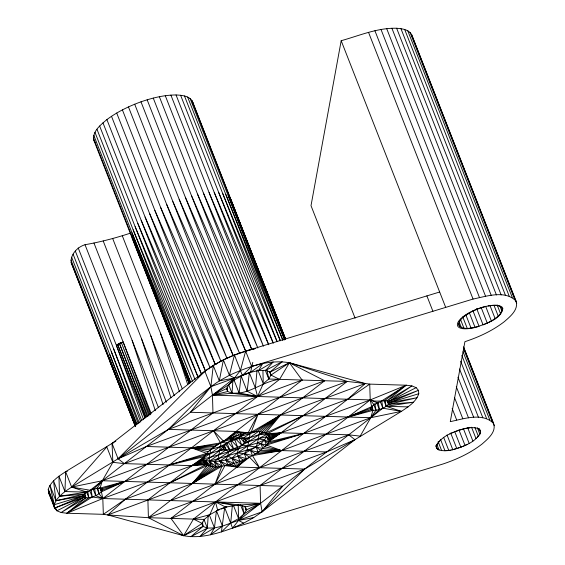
<?xml version="1.0" encoding="UTF-8"?>
<svg xmlns="http://www.w3.org/2000/svg" width="565" height="565" viewBox="0 0 565 565"><rect width="100%" height="100%" fill="white"/><g stroke="black" fill="none" stroke-linecap="round" stroke-linejoin="round"><path stroke-width="0.85" d="M439.662 292.006L245.634 351.084C231.12 355.632 217.031 362.045 204.869 371.276L112.054 443.391L65.618 471.697C58.802 476.239 50.928 481.105 48.272 489.325L48.569 492.722L54.6 508.105L56.91 510.795L61.133 512.533L66.868 513.232L102.816 498.535L212.97 412.944L212.461 395.147L228.966 384.56L234.468 379.857L234.489 378.027L240.492 370.379L245.634 351.084L179.169 199.261M238.225 504.616L238.564 520.422L232.568 528.07C217.059 533.671 200.243 538.89 183.639 535.698L107.809 514.934L103.338 514.334L66.868 513.232L85.795 497.807C91.502 497.935 97.251 495.639 101.41 491.762L124.851 481.415L169.415 464.981L206.677 453.384C218.422 441.484 234.906 435.149 251.135 432.324C259.625 429.598 277.253 433.913 266.376 445.065C254.631 456.965 238.155 463.3 221.918 466.125C213.436 468.851 195.801 464.536 206.677 453.384L191.45 447.861L146.37 446.498L118.078 458.773L71.649 487.087C64.834 491.628 56.952 496.494 54.304 504.715L54.6 508.105L83.959 497.08L85.795 497.807L84.962 493.513M463.695 347.143L493.605 423.46C496.515 431.985 487.814 438.927 482.192 443.928C470.497 453.024 456.887 459.373 442.889 464.027L232.568 528.07L224.686 507.589L226.833 506.395M232.568 528.07L243.649 523.155L253.763 517.575L262.16 511.791L354.975 439.676L401.411 411.362C408.227 406.821 416.101 401.955 418.757 393.734L418.46 390.344L416.144 387.654L411.927 385.916L406.193 385.217L369.715 384.115L365.244 383.515L289.414 362.751L279.569 379.39L125.359 499.213L103.338 514.334L102.816 498.535L101.41 491.762L102.343 490.081L124.851 481.415L100.111 488.082L93.691 488.923L86.841 492.122L64.968 491.564L65.618 471.697L67.32 471.344M355.103 318.187L311.011 205.674L341.182 40.708C359.333 35.659 377.42 27.72 396.644 28.25C401.976 28.653 408.516 29.394 411.553 34.437L516.064 301.117C518.79 309.747 510.04 316.626 504.34 321.655C492.588 330.723 478.951 337.058 464.91 341.684L450.291 421.631C463.787 418.884 482.475 412.168 493.605 423.46M208.245 515.139L207.355 528.106L199.932 536.468L214.453 527.929L222.462 526.121L262.16 511.791L304.655 469.063L354.975 439.676L348.718 434.831L281.102 432.79L267.153 433.75L303.13 415.671L347.701 399.236L369.715 384.115L370.237 399.914L371.643 406.687L370.711 408.368L303.638 433.468L266.376 445.065L257.52 442.946L209.248 457.65L202.757 458.695M232.921 380.266L232.024 393.233L212.461 395.147L210.9 386.658L204.869 371.276L201.451 374.108L137.839 223.458M226.749 506.551L224.686 507.589L221.395 531.976L230.718 522.978L232.321 505.788M268.721 434.527L269.583 436.724L281.102 432.79L370.237 399.914L406.193 385.217L380.838 401.489L373.981 404.688L371.643 406.687L348.21 417.034L372.942 410.367C379.023 410.296 386.227 408.1 389.49 402.647L418.46 390.344L389.101 401.369C383.014 399.766 376.495 402.598 370.237 399.914L212.461 395.147L227.695 391.524L232.024 393.233L257.541 396.51L255.387 388.106L257.075 370.054M228.535 384.327L232.024 393.233L239.129 393.056L241.107 375.859L252.103 371.332M181.231 534.638L183.639 535.698L193.484 519.058L347.701 399.236L365.244 383.515L347.193 381.432L289.414 362.751L270.953 375.061L268.763 379.016L263.262 383.72L257.541 396.51L247.138 391.248L249.356 372.723L250.789 371.925M189.183 383.55L93.91 140.438C91.933 131.419 100.867 124.738 106.898 119.582C117.209 111.87 128.912 106.192 140.982 101.82C152.268 97.936 164.055 94.984 176.054 94.962C182.085 95.252 190.483 95.859 192.884 102.526L285.593 339.092M257.379 431.279L221.169 442.303L210.759 449.38L209.248 457.65L209.255 461.259L211.268 466.386L192.467 483.456L148.404 517.695L107.809 514.934L125.359 499.213L169.924 482.778L207.376 465.433L205.37 460.305L203.407 459.098M65.618 471.697L71.649 487.087L102.307 480.737L282.627 486.183L262.16 511.791L260.592 503.302C245.789 505.484 230.202 503.768 216.437 510.732L214.453 527.929L207.355 528.106L203.019 526.396L183.639 535.698L170.948 518.373L304.655 469.063L237.039 467.022L227.949 465.009L225.936 459.882L227.801 455.899L228.557 451.767L229.651 449.733C242.081 446.873 252.71 439.09 262.986 431.851M203.414 458.229L220.414 446.442L231.255 440.94L230.824 439.365L231.127 437.713M252.788 362.327L250.599 372.328L210.9 386.658L118.078 458.773L124.342 463.618L191.959 465.659L205.907 464.698L203.153 459.451M170.948 518.373L237.039 467.022L240.005 461.337L237.999 456.209L237.455 452.961L238.211 448.829L234.687 439.365M231.255 440.94L239.391 438.461L240.478 436.427L240.937 433.941M237.074 435.121C225.802 442.911 218.132 454.119 205.37 460.305C218.549 463.695 232.194 458.575 244.299 453.575L247.11 450.023L250.436 431.83M107.809 514.934L192.467 483.456L213.634 466.598L209.255 461.259L247.11 450.023L250.479 450.446L252.484 455.581L259.575 467.707L249.44 457.191L237.039 467.022L233.931 463.413L231.925 458.286L237.455 452.961L244.299 453.575L256.115 446.993L257.52 442.946L259.639 431.37M115.804 441.194L112.054 443.391L118.078 458.773L168.398 429.386L210.9 386.658L219.298 380.874L223.38 359.912L233.183 355.505L134.703 104.207M135.317 426.285L71.155 262.555C70.364 254.314 77.539 246.933 85.018 244.716C100.393 242.011 115.535 238.063 130.353 233.161M212.461 395.147L226.777 388.515L228.966 384.56L234.489 378.027L229.404 375.294L223.38 359.912L213.266 365.484L219.298 380.874L229.404 375.294L234.461 354.997L250.973 349.594M113.671 442.692L112.054 443.391L112.852 462.332L102.307 480.737L100.111 488.082L101.954 488.803L124.851 481.415M170.439 500.576L348.718 434.831L360.209 436.116L370.746 417.712L372.942 410.367L372.109 406.073M479.508 434.796L480.547 432.437L480.257 430.481M230.824 439.365L235.386 439.365L240.478 436.427L242.936 438.376L245.104 439.231L259.038 434.676L267.648 434.005C264.582 442.678 255.747 448.137 247.11 450.023M455.002 431.596C462.347 428.962 470.673 426.059 478.407 428.623L480.222 430.226L480.547 432.437C475.398 443.066 462.283 446.873 451.809 449.888M377.328 402.824L370.237 399.914L260.084 485.505L260.592 503.302L245.365 506.925L241.036 505.216L215.512 501.939L209.799 514.729L204.29 519.433L202.108 523.388L183.639 535.698L148.404 517.695L147.896 499.898L191.959 465.659L204.424 456.562L169.415 464.981L205.392 455.023M209.396 368.896L209.989 367.596L211.585 366.925M233.048 437.112L236.022 431.427L302.113 380.075L289.414 362.751C268.728 359.156 247.993 366.897 229.404 375.294M383.995 400.656L386.22 406.327L401.411 411.362L370.746 417.712L281.61 450.588L252.484 455.581L244.299 453.575L246.312 458.702L237.039 467.022L224.919 465.638L215.004 484.141L221.918 466.125L219.912 460.998L218.147 458.844L221.169 442.303L227.321 443.13M84.213 493.761L85.795 497.807L61.133 512.533L83.959 497.08L83.571 495.802L54.304 504.715L48.272 489.325L54.6 508.105L83.571 495.802L84.496 494.121L86.841 492.122L71.649 487.087L106.82 446.943L112.852 462.332L124.342 463.618L347.193 381.432L268.763 379.016L265.275 370.11M224.919 465.638L219.912 460.998L238.211 448.829L244.468 442.713L245.563 440.735L258.403 431.491M87.709 490.929L88.818 497.73L66.868 513.232L92.222 496.96L102.816 498.535L260.592 503.302L246.284 509.934L244.094 513.889L238.564 520.422L243.649 523.155M97.095 488.153L102.307 480.737L234.489 378.027L219.298 380.874M253.763 517.575L238.564 520.422L370.746 417.712L375.958 410.296L374.856 403.495M437.402 443.603L436.357 445.962L436.646 447.911M437.939 442.833L439.662 440.877M477.241 437.522L478.965 435.566M484.699 306.753L482.284 307.318A23.808 8.454 -21.4 0 0 457.523 323.561A23.808 8.454 -21.4 0 0 477.234 326.888C486.529 323.194 500.71 319.621 502.885 308.469L502.038 307.063C498.012 304.217 492.659 305.206 488.104 305.962M238.211 448.829L233.656 448.822L214.22 461.492L221.918 466.125L192.467 483.456L207.376 465.433L203.216 459.373M234.051 380.104L239.129 393.056C253.579 391.1 264.936 380.881 279.569 379.39L270.953 375.061L270.042 372.053L282.267 361.699L265.705 370.343L273.128 361.981L258.608 370.52L262.64 363.634L250.599 372.328L258.608 370.52L265.705 370.343L270.042 372.053L289.414 362.751L324.649 380.754L280.586 414.993L265.677 433.016L303.13 415.671M229.906 438.362L236.022 431.427L248.141 432.811L258.05 414.307L251.135 432.324L280.586 414.993L365.244 383.515M233.931 463.413L225.936 459.882L230.965 464.261L237.039 467.022L243.148 460.087L237.999 456.209L246.312 458.702M192.467 483.456L216.226 466.619L214.22 461.492L219.008 466.457L192.467 483.456L209.17 465.998L205.37 460.305L211.268 466.386M263.883 432.451L280.586 414.993L254.052 431.992M118.078 458.773L204.869 371.276M135.141 226.664L198.138 377.314L199.791 375.711M234.468 379.857L242.343 375.471L251.665 366.473L473.053 299.055C486.444 296.385 505.181 289.683 516.064 301.117M93.691 488.923L102.307 480.737L191.45 447.861L220.569 442.868L213.478 430.742L223.613 441.258L236.022 431.427L245.111 433.44M141.158 220.258L205.385 370.88L213.266 365.484L210.9 386.658L190.433 412.266L370.746 417.712L379.362 409.526L378.232 402.005M261.793 432.063L280.586 414.993L256.828 431.83M226.742 439.747L236.022 431.427L242.088 434.188M230.718 522.978L238.592 518.592L244.094 513.889L260.592 503.302M259.427 431.851L280.586 414.993M143.588 419.724L116.39 345.356L119.385 343.393L123.205 342.157L150.721 414.774M102.307 480.737L90.181 490.258L71.649 487.087M370.746 417.712L382.872 408.191L401.411 411.362M240.521 438.101L244.468 442.713L258.283 438.814L264.371 439.937L268.636 441.887L281.102 432.79L347.193 381.432M384.242 400.719L406.193 385.217L387.258 400.642L411.927 385.916L389.101 401.369L389.49 402.647L417.111 397.718L388.558 404.328L386.969 400.281M221.861 441.83L223.253 440.891M240.478 436.427L245.337 433.122M226.869 442.628L229.651 449.733L226.099 449.818L209.255 461.259L216.226 466.619M239.391 438.461L242.936 438.376L252.202 432.077M237.455 452.961L258.283 438.814L267.648 434.005L269.759 437.903L281.102 432.79L268.29 434.619M92.872 488.337L95.725 495.625L102.816 498.535L191.959 465.659L203.76 457.996M268.389 434.09L269.095 435.622L281.102 432.79L269.293 440.453L266.623 436.759L258.283 438.814M203.047 459.43L204.77 463.83L191.959 465.659L203.393 459.317M257.52 442.946L264.371 439.937L267.669 443.426L303.638 433.468L268.636 441.887L266.623 436.759L269.66 439.132L281.102 432.79M449.832 433.941L453.476 432.232M463.427 446.159L467.071 444.457M83.26 494.636L83.959 497.08L56.91 510.795L55.822 508.436M389.101 401.369L416.144 387.654M169.924 482.778L205.907 464.698M116.39 345.356L117.901 344.643M119.42 343.93L123.205 342.157L119.385 343.393L147.098 416.688M202.997 459.522L203.958 462.827L191.959 465.659L203.294 460.546M204.29 519.433L148.404 517.695L326.69 451.951L354.975 439.676M221.183 509.058L224.686 507.589M465.101 428.503C454.62 431.519 441.505 435.333 436.357 445.962L436.681 448.172L438.497 449.768C446.23 452.332 454.557 449.436 461.909 446.802M245.853 374.185L249.356 372.723L255.387 388.106M145.586 417.669L117.626 344.368L123.205 342.157M204.572 455.475L223.931 448.963L226.099 449.818L228.557 451.767M302.113 380.075L168.398 429.386L236.022 431.427L239.122 435.036M146.37 446.498L324.649 380.754M259.038 434.676L265.239 432.437M244.341 374.757L241.107 375.859L247.138 391.248M191.959 465.659L203.478 461.725M219.679 509.623L216.437 510.732L222.462 526.121L210.42 534.815L214.453 527.929L209.375 514.976M348.21 417.034L371.099 409.646L372.942 410.367L371.353 406.32M210.759 449.38L224.566 445.481M389.49 402.647L388.875 401.058L389.49 402.647L418.757 393.734M149.69 213.739L215.194 364.333L216.861 363.839M476.641 308.469L483.075 324.882A23.808 8.454 -21.4 0 0 501.473 311.979A23.808 8.454 -21.4 0 0 493.061 305.404C485.017 305.827 477.34 308.787 470.278 312.502C465.765 315.517 458.78 318.822 458.801 325.08L459.642 326.485C465.447 330.158 472.87 327.728 479.028 326.259L472.919 310.665M245.634 351.084L251.347 349.608M252.103 349.417L255.105 348.64M185.334 197.234L251.736 349.382L254.985 348.626M466.556 428.228L469.981 427.776M446.922 450.623L450.347 450.164M83.571 495.802L55.949 500.731L49.918 485.342L54.304 504.715M384.991 400.536L386.22 406.327L413.481 402.216L388.558 404.328L387.343 400.267M86.841 492.122L59.572 496.232L53.541 480.85L55.949 500.731L84.496 494.121L59.572 496.232L58.937 476.182L64.968 491.564M208.287 451.668L191.45 447.861L217.659 444.57M264.371 439.937L266.376 445.065L281.61 450.588L255.394 453.879L250.479 450.446L258.12 452.12L281.61 450.588L326.69 451.951M242.936 438.376L249.377 437.621M219.658 450.573L226.099 449.818L224.241 445.086M205.695 453.85L210.003 453.511M210.215 449.902L191.45 447.861L214.933 446.329M191.45 447.861L212.44 448.116M281.61 450.588L262.838 448.546L260.832 443.412L264.766 446.781L281.61 450.588L260.613 450.333L256.115 446.993L241.714 445.065L235.598 438.857M386.22 406.327L408.092 406.885M239.129 393.056L257.541 396.51M203.859 519.193L207.355 528.106L190.793 536.75L203.019 526.396L202.108 523.388L193.484 519.058L209.799 514.729L217.673 510.343L215.512 501.939L233.931 505.393M262.838 448.546L256.115 446.993L258.12 452.12M248.621 441.752L245.563 440.735L243.861 437.974M220.414 446.442L223.472 447.459L223.931 448.963M227.801 455.899L231.925 458.286L240.005 461.337M219.912 460.998L227.949 465.009M215.512 501.939L225.922 507.201M478.739 428.92L479.939 429.979M436.964 448.419L438.165 449.479M244.299 453.575L249.44 457.191M231.925 458.286L236.919 462.445L237.039 467.022M231.382 440.432L237.78 447.254M227.921 442.148L233.656 448.822L230.562 440.933M49.494 493.796L48.569 492.722L51.832 499.792M370.237 399.914L373.981 404.688M96.855 488.096L99.073 493.761L102.816 498.535M225.612 444.309L229.651 449.733M93.91 140.438L95.181 142.493M224.037 446.117L226.099 449.818M71.155 262.555L135.367 426.045M172.89 201.649L239.468 353.118L140.982 101.82M166.647 204.353L233.183 355.505M160.594 207.32L226.939 358.21L128.46 106.912M154.895 210.477L220.887 361.176L122.407 109.878M191.443 195.525L257.838 347.998L159.358 96.7M197.545 194.141L263.424 346.183L165.291 95.697M145.085 217.024L209.989 367.596L111.503 116.298M203.478 193.138L268.34 343.972M209.092 192.552L273.156 343.026M214.241 192.404L277.041 341.684M218.796 192.693L280.261 340.744M133.156 229.786L195.095 379.701L96.954 129.223M222.674 193.399L282.768 340.172M131.963 232.745L192.453 381.191L94.969 132.344M225.816 194.473L284.612 339.968M131.61 235.464L190.617 382.512M203.026 460.489L203.958 462.827M228.281 195.921L285.452 339.318M110.352 362.207L120.147 386.792M120.804 388.43L122.436 392.527M123.092 394.165L126.355 402.365M127.012 404.003L128.643 408.1M129.3 409.738L130.932 413.834M132.238 417.111L133.22 419.569M132.097 237.879L189.642 383.586L93.423 138.022M230.061 197.757L285.558 339.035M109.342 359.997L135.473 426.533M516.728 303.419L411.553 34.437M410.063 32.424L514.574 299.104M407.768 30.764L512.278 297.444M404.695 29.5L509.213 296.18M400.952 28.66L505.463 295.34M396.644 28.25L501.155 294.93M391.905 28.257L496.416 294.937M499.976 306.181L501.904 311.103M497.165 305.022L500.703 314.048M386.714 28.66L491.225 295.34M494.149 305.7L498.33 316.365M490.025 305.623L495.173 318.752M381.015 29.479L485.526 296.159M485.618 306.279L491.409 321.054M374.913 30.722L479.424 297.402M481.175 307.537L487.284 323.131M368.542 32.375L473.053 299.055M469.254 312.551L475.038 327.319M465.885 314.924L471.026 328.053M462.735 316.887L467.241 328.371M460.404 319.183L463.943 328.209M459.119 321.824L461.365 327.566M458.356 323.201L459.642 326.485M463.441 346.966L494.311 425.742M463.448 348.436L492.073 421.469M341.182 40.708L445.693 307.388M463.032 351.72L489.721 419.823M461.852 355.406L486.613 418.587M460.637 361.155L482.828 417.775M459.514 368.973L478.484 417.387M478.936 428.334L480.547 432.437M426.886 295.891L432.917 311.28M457.961 377.208L473.717 417.415M477.305 427.698L479.876 434.266M474.854 427.359L478.393 436.385M456.287 386.665L468.505 417.846M471.542 427.211L476.048 438.701M467.764 427.959L472.912 441.088M454.422 397.35L462.784 418.686M463.378 428.623L469.162 443.391M452.162 408.467L456.661 419.957M458.942 429.887L465.052 445.481M454.747 431.653L460.856 447.24M450.693 433.037L456.81 448.631M447.028 434.93L452.812 449.705M443.645 437.324L448.787 450.453M440.481 439.302L444.987 450.792M438.129 441.625L441.668 450.651M436.809 444.274L439.061 450.015M436.018 445.672L437.303 448.956M435.784 445.919L436.427 447.565M380.337 401.715L382.872 408.191L381.799 401.291M376.509 402.238L379.362 409.526M373.74 404.625L375.958 410.296M370.463 408.022L371.099 409.646L370.633 408.015M191.874 100.316L285.544 339.339M190.094 98.48L284.407 339.134M187.629 97.032L282.903 340.144M184.487 95.958L280.402 340.709M180.609 95.252L277.168 341.641M176.054 94.962L273.248 342.99M170.905 95.111L268.742 344.77M269.682 371.819L270.953 375.061L269.745 371.862M153.256 98.084L251.736 349.382M257.866 369.955L263.262 383.72L262.923 370.619M147.147 99.793L251.665 366.473M267.648 434.005L269.66 439.132M234.461 354.997L242.343 375.471M226.424 388.282L227.695 391.524L227.165 387.251M244.638 438.369L245.563 440.735L245.104 439.231M116.708 113.035L215.194 364.333M242.611 437.974L244.468 442.713M238.931 437.96L241.714 445.065M106.898 119.582L205.385 370.88M102.971 122.817L201.451 374.108M99.652 126.016L198.138 377.314M245.012 506.692L246.284 509.934L245.365 506.925M240.605 504.983L244.094 513.889L242.427 505.477M93.776 135.303L190.659 382.505M233.514 505.633L238.592 518.592M122.287 235.739L182.283 388.833M112.675 238.515L174.274 395.698M103.204 240.951L166.407 402.224M93.96 243.021L158.447 407.57M202.065 523.967L203.019 526.396L202.489 522.124M85.018 244.716L151.109 413.354M149.591 414.632L121.369 342.616L148.976 415.819M119.385 343.393L147.931 416.228M117.626 344.368L146.166 417.203M78.203 247.915L144.93 418.192M75.329 251.072L141.737 420.53M73.104 254.194L139.195 422.832M71.628 257.202L137.076 424.209M70.971 260.013L135.777 425.381M102.343 490.081L101.707 488.464L102.343 490.081L101.954 488.803M99.828 487.715L101.41 491.762L100.203 487.701M89.68 490.484L92.222 496.96L91.085 489.438M86.593 492.066L88.818 497.73M83.323 495.463L83.959 497.08M133.368 239.934L136.561 248.141M137.196 249.779L141.667 261.27M142.302 262.909L143.898 267.012M144.534 268.65L146.766 274.399M147.409 276.038L189.197 383.529M231.071 199.968L257.174 267.464M257.81 269.11L259.399 273.227M260.034 274.873L262.266 280.636M262.902 282.281L264.491 286.399M265.126 288.044L267.358 293.807M277.542 320.143L278.496 322.615M109.158 357.454L135.579 425.777M109.815 354.643L136.497 424.732M268.488 434.012L269.095 435.622M245.076 506.734L246.284 509.934M111.291 351.635L138.227 423.46M113.516 348.513L140.713 422.041M268.389 433.962L269.759 437.903M132.146 340.462L155.34 410.706M141.391 338.393L163.073 404.618M150.862 335.956L170.976 397.802M176.379 349.389L187.749 384.638M160.474 333.18L179.451 391.813M370.711 408.368L371.099 409.646M226.777 388.515L227.695 391.524M97.844 487.969L99.073 493.761M267.097 370.605L268.763 379.016M94.652 488.725L95.725 495.625M192.884 102.526L193.004 104.221M236.022 431.427L236.135 436.003"/></g></svg>
